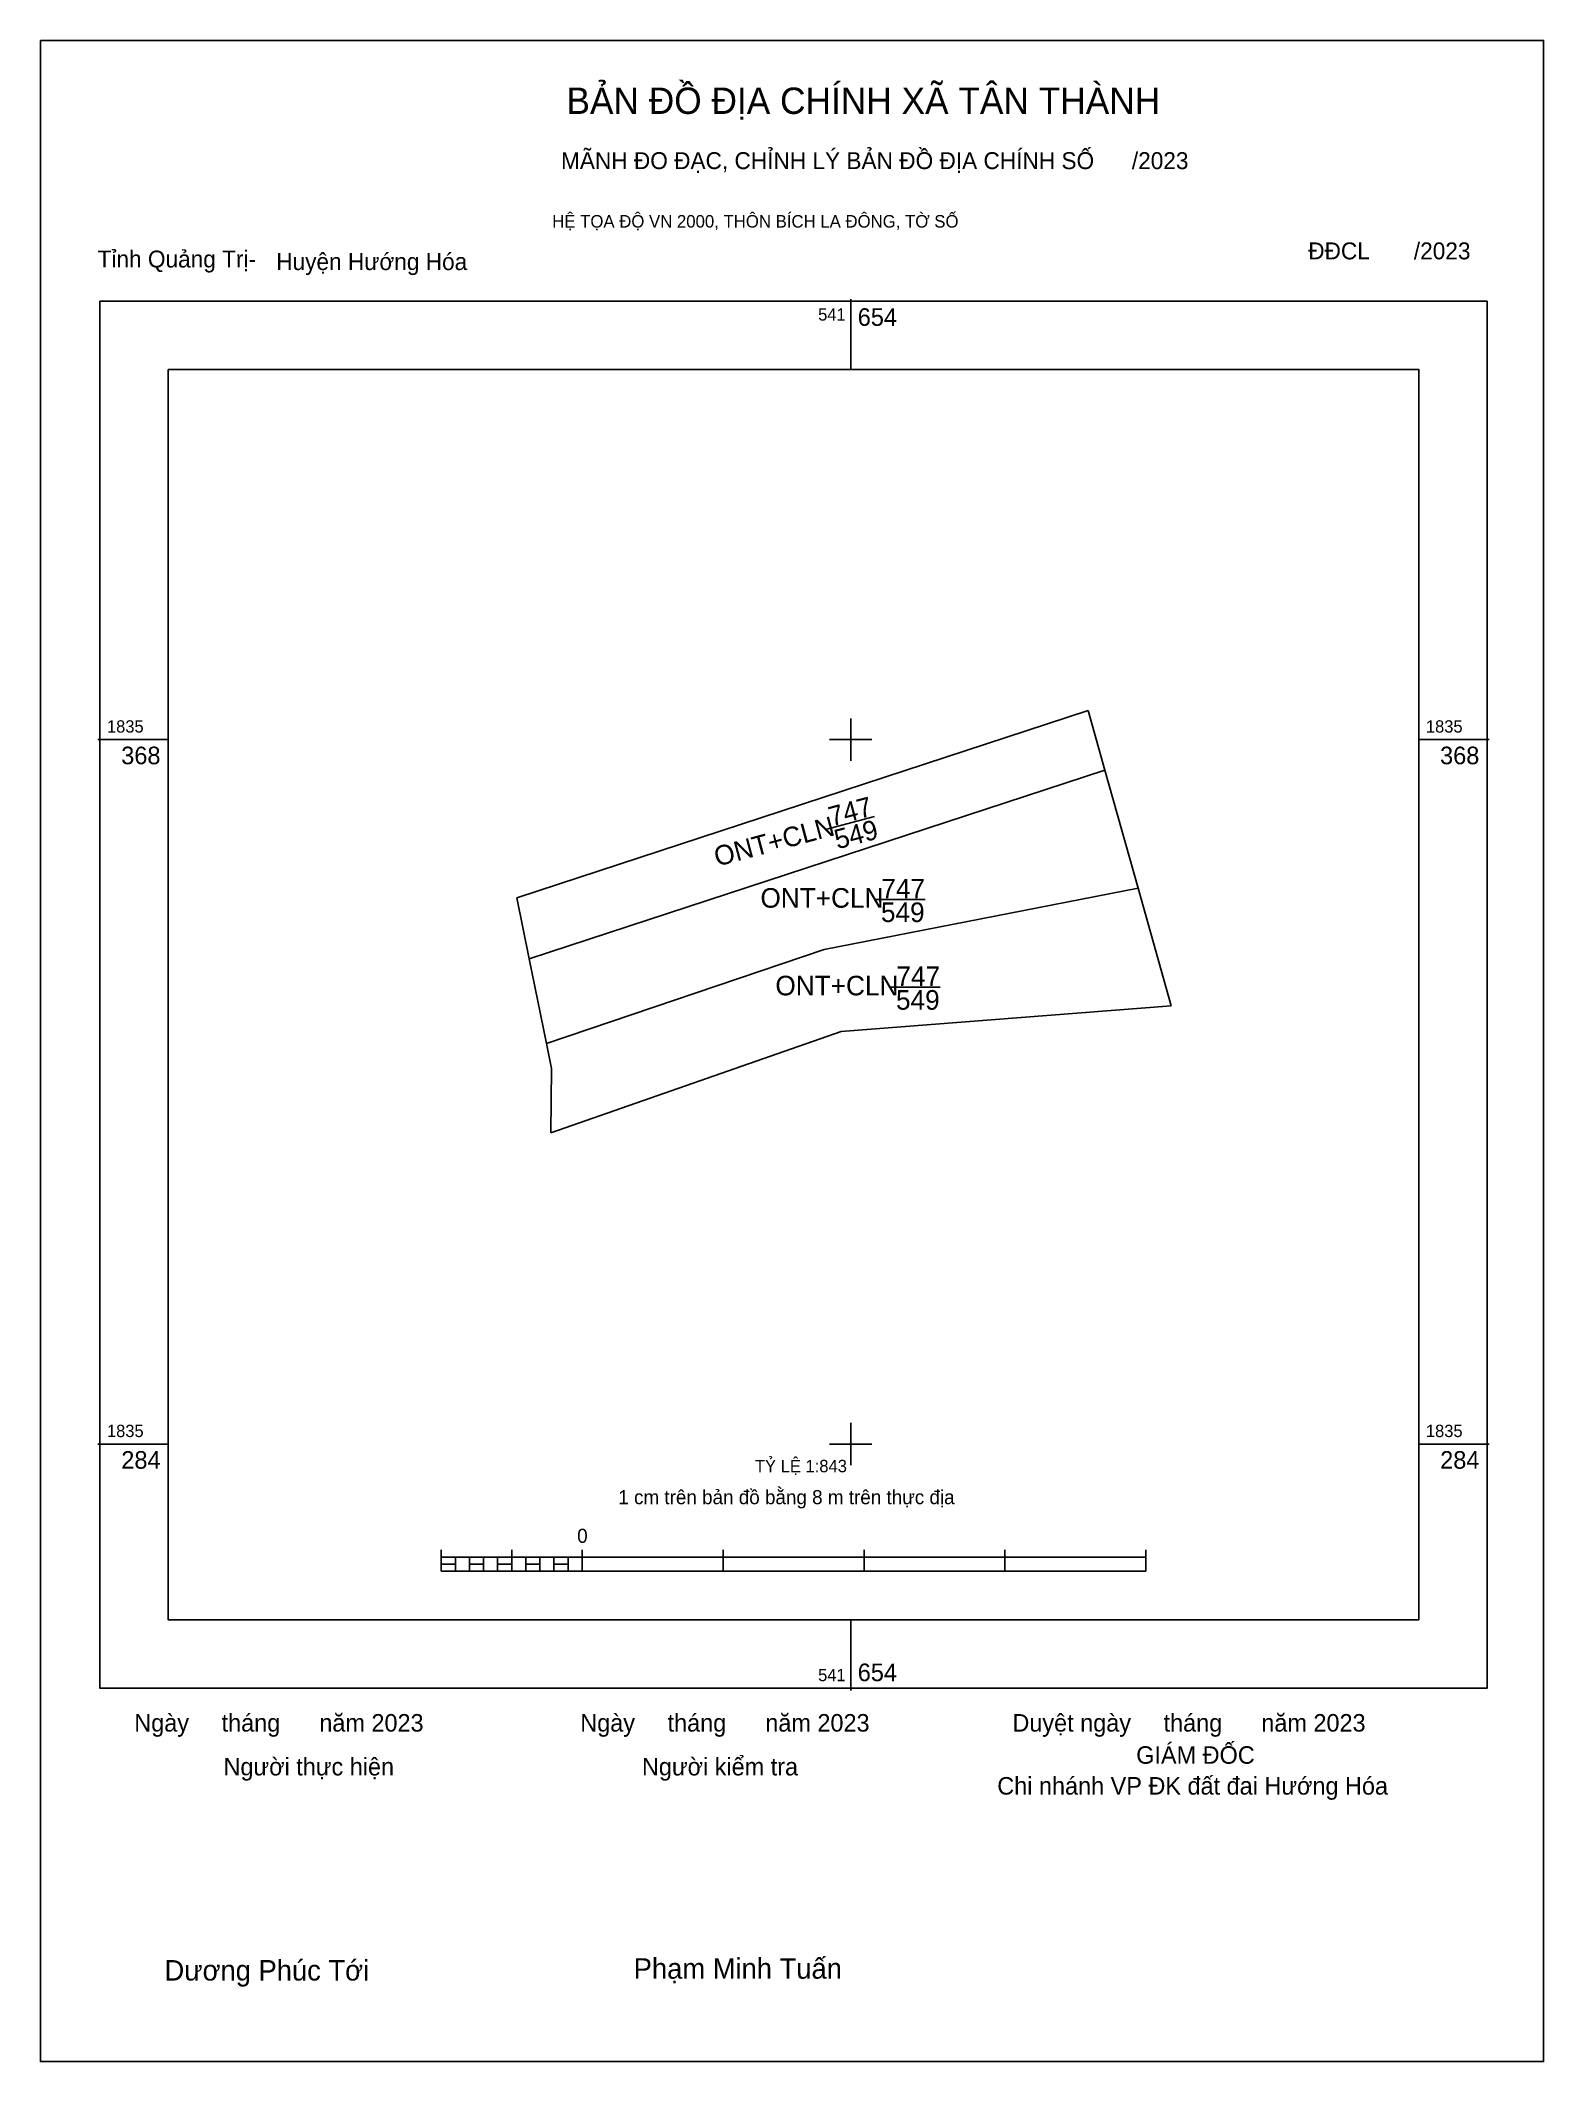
# Model space of a CAD drawing. Extents: x 541575 to 541720, y 1835237 to 1835433.
import ezdxf

# ---------------------------------------------------------------- set-up
doc = ezdxf.new("R2010")
doc.units = 0
for name, color, linetype in [('Level 10', 7, 'Continuous'), ('Level 13', 7, 'Continuous'), ('Level 15', 7, 'Continuous'), ('Level 6', 7, 'Continuous'), ('Level 62', 7, 'Continuous'), ('Level 63', 7, 'Continuous'), ('Level 9', 7, 'Continuous')]:
    doc.layers.add(name, color=color, linetype=linetype)

msp = doc.modelspace()

# ---------------------------------------------------------------- linework, layer by layer
at = {"layer": 'Level 10'}
for p, q in [((541620.9, 1835349.87), (541676.28, 1835368.01)), ((541676.28, 1835368.01), (541677.91, 1835362.23)), ((541681.13, 1835350.8), (541684.35, 1835339.38)), ((541620.9, 1835349.87), (541622.1, 1835343.95)), ((541684.35, 1835339.38), (541652.34, 1835336.89)), ((541652.34, 1835336.89), (541624.18, 1835327.06)), ((541623.77, 1835335.72), (541624.26, 1835333.31)), ((541624.18, 1835327.06), (541624.26, 1835333.31))]:
    msp.add_line(p, q, dxfattribs=at)
msp.add_lwpolyline([(541622.1, 1835343.95), (541677.91, 1835362.23), (541681.13, 1835350.8), (541650.71, 1835344.84), (541623.77, 1835335.72)], close=True, dxfattribs=at)
at = {"layer": 'Level 15'}
msp.add_lwpolyline([(541574.71, 1835433), (541720.45, 1835433), (541720.45, 1835237.01), (541574.71, 1835237.01)], close=True, dxfattribs=at)
at = {"layer": 'Level 62'}
msp.add_lwpolyline([(541587.1, 1835401.09), (541708.35, 1835401.09), (541708.35, 1835279.84), (541587.1, 1835279.84)], close=True, dxfattribs=at)
at = {"layer": 'Level 63'}
for p, q in [((541653.27, 1835407.92), (541653.27, 1835401.09)), ((541653.27, 1835367.25), (541653.27, 1835363.15)), ((541580.27, 1835365.2), (541587.1, 1835365.2)), ((541651.22, 1835365.2), (541655.32, 1835365.2)), ((541708.35, 1835365.2), (541715.18, 1835365.2)), ((541653.27, 1835298.94), (541653.27, 1835294.84)), ((541580.27, 1835296.89), (541587.1, 1835296.89)), ((541651.22, 1835296.89), (541655.32, 1835296.89)), ((541708.35, 1835296.89), (541715.18, 1835296.89)), ((541613.57, 1835286.62), (541613.57, 1835284.58)), ((541613.57, 1835285.94), (541681.88, 1835285.94)), ((541614.94, 1835285.94), (541614.94, 1835284.58)), ((541616.3, 1835285.94), (541616.3, 1835284.58)), ((541617.67, 1835285.94), (541617.67, 1835284.58)), ((541619.04, 1835285.94), (541619.04, 1835284.58)), ((541620.4, 1835286.62), (541620.4, 1835284.58)), ((541620.4, 1835285.94), (541620.4, 1835284.58)), ((541621.77, 1835285.94), (541621.77, 1835284.58)), ((541623.14, 1835285.94), (541623.14, 1835284.58)), ((541624.5, 1835285.94), (541624.5, 1835284.58)), ((541625.87, 1835285.94), (541625.87, 1835284.58)), ((541627.23, 1835286.62), (541627.23, 1835284.58)), ((541627.23, 1835285.94), (541627.23, 1835284.58)), ((541640.9, 1835286.62), (541640.9, 1835284.58)), ((541654.56, 1835286.62), (541654.56, 1835284.58)), ((541668.22, 1835286.62), (541668.22, 1835284.58)), ((541681.88, 1835286.62), (541681.88, 1835284.58)), ((541613.57, 1835284.58), (541681.88, 1835284.58)), ((541653.27, 1835279.84), (541653.27, 1835273.01))]:
    msp.add_line(p, q, dxfattribs=at)
for points in [[(541580.48, 1835407.71), (541714.97, 1835407.71), (541714.97, 1835273.22), (541580.48, 1835273.22)], [(541613.57, 1835285.26), (541614.94, 1835285.26), (541614.94, 1835284.58), (541613.57, 1835284.58)], [(541613.57, 1835285.26), (541614.94, 1835285.26), (541614.94, 1835284.58), (541613.57, 1835284.58)], [(541616.3, 1835285.26), (541617.67, 1835285.26), (541617.67, 1835284.58), (541616.3, 1835284.58)], [(541619.04, 1835285.26), (541620.4, 1835285.26), (541620.4, 1835284.58), (541619.04, 1835284.58)], [(541621.77, 1835285.26), (541623.14, 1835285.26), (541623.14, 1835284.58), (541621.77, 1835284.58)], [(541624.5, 1835285.26), (541625.87, 1835285.26), (541625.87, 1835284.58), (541624.5, 1835284.58)]]:
    msp.add_lwpolyline(points, close=True, dxfattribs=at)
at = {"layer": 'Level 9'}
for p, q in [((541650.84, 1835356.49), (541655.57, 1835357.76)), ((541655.61, 1835349.68), (541660.5, 1835349.68)), ((541657.06, 1835341.18), (541661.96, 1835341.18))]:
    msp.add_line(p, q, dxfattribs=at)

# ---------------------------------------------------------------- texts
at = {"layer": 'Level 13'}
for s, p in [('747', (541651.42, 1835356.77)), ('ONT+CLN', (541640.32, 1835352.88)), ('549', (541651.98, 1835354.55))]:
    msp.add_text(s, height=1.9, rotation=14.9468, dxfattribs=at).set_placement(p)
for s, p in [('ONT+CLN', (541644.52, 1835348.9)), ('747', (541656.24, 1835349.8)), ('549', (541656.2, 1835347.51)), ('ONT+CLN', (541645.97, 1835340.4)), ('747', (541657.7, 1835341.3)), ('549', (541657.66, 1835339.01))]:
    msp.add_text(s, height=1.9, dxfattribs=at).set_placement(p)
at = {"layer": 'Level 6'}
msp.add_text('TỶ LỆ 1:843', height=1.2008, dxfattribs=at).set_placement((541643.98, 1835294.16))
at = {"layer": 'Level 63'}
for s, height, p in [('BẢN ĐỒ ĐỊA CHÍNH XÃ TÂN THÀNH', 2.5572, (541625.71, 1835425.87)), ('MÃNH ĐO ĐẠC, CHỈNH LÝ BẢN ĐỒ ĐỊA CHÍNH SỐ      /2023', 1.6409, (541625.18, 1835420.52)), ('HỆ TỌA ĐỘ VN 2000, THÔN BÍCH LA ĐÔNG, TỜ SỐ', 1.2147, (541624.33, 1835414.85)), ('541', 1.195, (541650.11, 1835405.83)), ('654', 1.708, (541653.95, 1835405.32)), ('1835', 1.195, (541581.16, 1835365.88)), ('1835', 1.195, (541709.04, 1835365.88)), ('368', 1.708, (541582.54, 1835362.81)), ('368', 1.708, (541710.41, 1835362.81)), ('1835', 1.195, (541581.16, 1835297.57)), ('1835', 1.195, (541709.04, 1835297.57)), ('284', 1.708, (541582.55, 1835294.5)), ('284', 1.708, (541710.42, 1835294.5)), ('1 cm trên bản đồ bằng 8 m trên thực địa', 1.3662, (541630.74, 1835291.06)), ('0', 1.37, (541626.75, 1835287.31)), ('654', 1.708, (541653.95, 1835273.9)), ('541', 1.195, (541650.11, 1835273.9)), ('Ngày     tháng      năm 2023', 1.6997, (541583.81, 1835269.01)), ('Ngày     tháng      năm 2023', 1.6997, (541627.05, 1835269.01)), ('Duyệt ngày     tháng      năm 2023', 1.6997, (541668.95, 1835269.01)), ('GIÁM ĐỐC', 1.7, (541680.95, 1835265.89)), ('Người thực hiện', 1.6997, (541592.46, 1835264.76)), ('Người kiểm tra', 1.6997, (541633.03, 1835264.76)), ('Chi nhánh VP ĐK đất đai Hướng Hóa', 1.6997, (541667.48, 1835262.9)), ('Dương Phúc Tới', 1.9825, (541586.74, 1835244.87)), ('Phạm Minh Tuấn', 1.9825, (541632.23, 1835245.05))]:
    msp.add_text(s, height=height, dxfattribs=at).set_placement(p)
at = {"layer": 'Level 9'}
for s, p in [('Tỉnh Quảng Trị-', (541580.25, 1835410.98)), ('ĐĐCL       /2023', (541697.63, 1835411.77)), ('Huyện Hướng Hóa', (541597.57, 1835410.73))]:
    msp.add_text(s, height=1.6409, dxfattribs=at).set_placement(p)

doc.saveas('drawing.dxf')
